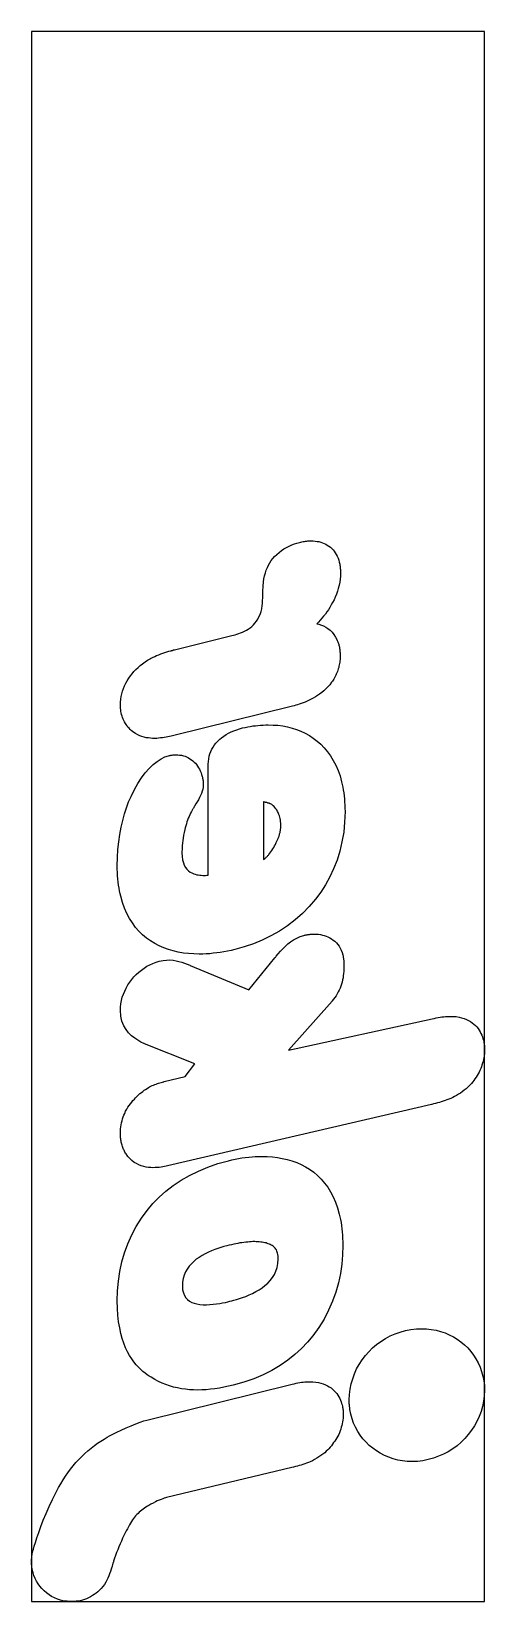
# Model space of a CAD drawing. Header units: millimetres. Extents: x 0 to 343, y 0 to 1190.
import ezdxf

# ---------------------------------------------------------------- set-up
doc = ezdxf.new("R2010")
doc.units = ezdxf.units.MM
doc.layers.add('CUT', color=7, linetype='Continuous')
doc.layers.add('ROLL', color=1, linetype='Continuous')

msp = doc.modelspace()

# ---------------------------------------------------------------- linework, layer by layer
at = {"layer": 'CUT'}
for points in [[(100.6, 654.9), (99.2, 654.7), (97.8, 654.5), (96.3, 654.3), (94.9, 654.2), (93.3, 654.2), (91.7, 654.2), (90.1, 654.3), (88.5, 654.5), (86.9, 654.7), (85.3, 655.1), (83.6, 655.6), (82, 656.2), (80.5, 656.9), (78.9, 657.8), (77.4, 658.7), (76.5, 659.5), (75.6, 660.2), (74.7, 661), (73.9, 661.9), (73.1, 662.7), (72.4, 663.7), (71.7, 664.6), (71.1, 665.6), (70.5, 666.7), (70, 667.7), (69.5, 668.8), (69, 670), (68.7, 671.1), (68.3, 672.3), (68, 673.5), (67.8, 674.7), (67.6, 675.9), (67.5, 677.2), (67.4, 678.4), (67.4, 679.7), (67.4, 681.7), (67.6, 683.8), (67.9, 685.9), (68.4, 687.9), (69, 690), (69.7, 692), (70.5, 694), (71.4, 696), (72.5, 697.9), (73.7, 699.8), (74.9, 701.5), (76.2, 703.2), (77.6, 704.8), (79.1, 706.4), (80.7, 707.9), (82.3, 709.4), (84.1, 710.8), (86, 712.1), (87.9, 713.4), (89.9, 714.6), (90, 714.6), (90, 714.6), (90, 714.6), (90.1, 714.6), (90.1, 714.6), (90.1, 714.7), (90.1, 714.7), (90.1, 714.7), (90.1, 714.7), (90.1, 714.7), (91.7, 715.5), (93.3, 716.3), (94.8, 717), (96.4, 717.6), (97.9, 718.2), (99.5, 718.7), (101, 719.2), (102.6, 719.7), (104.1, 720.2), (105.7, 720.6), (105.8, 720.7), (106, 720.7), (106.1, 720.7), (106.3, 720.8), (106.4, 720.8), (106.7, 720.9), (106.9, 721), (107.2, 721.1), (107.6, 721.2), (108.1, 721.3), (108.1, 721.3), (108.1, 721.3), (108.1, 721.3), (108.2, 721.3), (108.2, 721.3), (108.2, 721.3), (108.3, 721.4), (108.3, 721.4), (108.3, 721.4), (108.3, 721.4), (151.8, 732.2), (153, 732.5), (154.3, 732.8), (155.6, 733.2), (156.9, 733.7), (158.3, 734.2), (159.8, 734.8), (161.2, 735.5), (162.7, 736.2), (164.1, 737.1), (165.5, 738.1), (166.8, 739.1), (168, 740.3), (169.2, 741.6), (170.3, 743), (171.3, 744.6), (172.2, 746.3), (173.1, 748.2), (173.8, 750.3), (174.4, 752.5), (174.8, 754.9), (174.8, 755.3), (174.9, 755.9), (174.9, 756.6), (174.9, 757.4), (175, 758.3), (175, 759.2), (175.1, 760.2), (175.1, 761.3), (175.2, 762.4), (175.2, 763.5), (175.2, 764.7), (175.3, 765.9), (175.3, 767), (175.4, 768.1), (175.4, 769.2), (175.5, 770.1), (175.5, 771), (175.6, 771.7), (175.6, 772.3), (175.7, 772.8), (176, 775.2), (176.5, 777.5), (177.1, 779.7), (177.8, 781.8), (178.6, 783.7), (179.5, 785.6), (180.5, 787.3), (181.6, 789), (182.8, 790.5), (184, 792), (185.7, 793.6), (187.5, 795.2), (189.3, 796.6), (191.2, 797.8), (193.1, 798.9), (195.1, 799.9), (197.1, 800.8), (199.1, 801.6), (201, 802.2), (203, 802.7), (203.9, 802.9), (204.8, 803.1), (205.7, 803.3), (206.6, 803.4), (207.5, 803.6), (208.4, 803.7), (209.2, 803.8), (210.1, 803.8), (211, 803.9), (211.8, 803.9), (213.3, 803.8), (214.8, 803.7), (216.2, 803.5), (217.6, 803.3), (219, 802.9), (220.3, 802.5), (221.6, 802), (222.8, 801.4), (224, 800.7), (225.2, 799.9), (226.3, 799.1), (227.3, 798.2), (228.3, 797.2), (229.2, 796.1), (230, 794.9), (230.8, 793.6), (231.5, 792.3), (232.1, 790.8), (232.6, 789.3), (233, 787.7), (233.2, 787), (233.4, 786.2), (233.5, 785.4), (233.6, 784.6), (233.7, 783.8), (233.8, 783), (233.9, 782.2), (233.9, 781.3), (234, 780.5), (234, 779.6), (233.9, 777.2), (233.7, 774.9), (233.4, 772.5), (232.9, 770.2), (232.3, 767.9), (231.7, 765.7), (230.9, 763.4), (230, 761.3), (229.1, 759.1), (228, 757.1), (227, 755.3), (226, 753.5), (224.8, 751.7), (223.7, 750.1), (222.5, 748.4), (221.2, 746.8), (219.9, 745.3), (218.6, 743.8), (217.3, 742.4), (216, 741.1), (217.7, 740.7), (219.5, 740.1), (221.2, 739.4), (222.9, 738.5), (224.5, 737.5), (226.1, 736.2), (227.6, 734.7), (229, 733), (230.3, 731), (231.4, 728.7), (231.4, 728.7), (231.4, 728.6), (231.4, 728.6), (231.4, 728.6), (231.4, 728.6), (231.5, 728.6), (231.5, 728.5), (231.5, 728.5), (231.5, 728.5), (231.5, 728.5), (231.8, 727.9), (232, 727.3), (232.3, 726.7), (232.5, 726.1), (232.6, 725.4), (232.8, 724.8), (233, 724.1), (233.1, 723.5), (233.2, 722.8), (233.3, 722.2), (233.4, 721.6), (233.4, 720.9), (233.5, 720.3), (233.5, 719.7), (233.6, 719.1), (233.6, 718.4), (233.6, 717.8), (233.6, 717.2), (233.6, 716.6), (233.6, 715.9), (233.6, 714.9), (233.6, 714), (233.5, 713), (233.4, 712), (233.2, 710.9), (233, 709.9), (232.8, 708.9), (232.6, 707.9), (232.3, 706.9), (232, 705.8), (231.6, 704.9), (231.2, 703.9), (230.8, 702.9), (230.4, 702), (229.9, 701), (229.4, 700.1), (228.9, 699.2), (228.4, 698.4), (227.8, 697.5), (227.2, 696.7), (225.8, 694.9), (224.4, 693.3), (222.9, 691.8), (221.3, 690.3), (219.8, 689), (218.2, 687.8), (216.6, 686.7), (215, 685.7), (213.4, 684.7), (211.8, 683.8), (210.2, 683.1), (208.7, 682.3), (207.2, 681.7), (205.7, 681.1), (204.2, 680.6), (202.8, 680.1), (201.4, 679.7), (200.1, 679.3), (198.9, 678.9), (197.7, 678.6), (106.8, 656.2), (105.7, 655.9), (104.5, 655.7), (103.2, 655.4), (101.9, 655.1), (100.6, 654.9)], [(138.6, 649.2), (139.7, 650.7), (141, 652.1), (142.5, 653.5), (144, 654.7), (145.7, 656), (147.5, 657.1), (149.3, 658.1), (151.3, 659.1), (153.3, 659.9), (155.4, 660.7), (157.6, 661.4), (159.9, 662.1), (161.8, 662.5), (163.8, 662.9), (165.7, 663.2), (167.7, 663.6), (169.6, 663.8), (171.5, 664), (173.5, 664.2), (175.4, 664.3), (177.4, 664.4), (179.3, 664.4), (183, 664.3), (186.6, 664.1), (190.2, 663.6), (193.8, 662.9), (197.3, 662), (200.7, 660.9), (204, 659.6), (207.3, 658.1), (210.4, 656.3), (213.4, 654.4), (216.3, 652.1), (219.1, 649.7), (221.7, 647), (224.1, 644.1), (226.4, 640.9), (228.5, 637.5), (230.4, 633.9), (232.1, 629.9), (233.6, 625.8), (234.8, 621.3), (235.3, 619.3), (235.7, 617.2), (236.1, 615.1), (236.4, 612.9), (236.7, 610.7), (236.9, 608.4), (237.1, 606), (237.3, 603.6), (237.3, 601.2), (237.4, 598.7), (237.1, 590.8), (236.4, 583.2), (235.1, 575.8), (233.5, 568.7), (231.4, 561.9), (228.8, 555.4), (225.9, 549.2), (222.6, 543.2), (219, 537.6), (215, 532.3), (210.2, 526.7), (205.1, 521.5), (199.6, 516.7), (193.8, 512.2), (187.7, 508.2), (181.3, 504.6), (174.8, 501.4), (168, 498.5), (161, 496.1), (153.9, 494.1), (151.2, 493.5), (148.4, 492.9), (145.7, 492.4), (143, 492), (140.3, 491.6), (137.7, 491.3), (135, 491), (132.3, 490.8), (129.7, 490.7), (127.1, 490.7), (123, 490.8), (119, 491.1), (115, 491.5), (111.2, 492.2), (107.4, 493.1), (103.7, 494.2), (100.2, 495.5), (96.7, 497), (93.4, 498.7), (90.1, 500.7), (87, 502.9), (84.1, 505.4), (81.3, 508.1), (78.8, 511), (76.4, 514.3), (74.2, 517.8), (72.2, 521.5), (70.4, 525.5), (68.9, 529.9), (67.6, 534.5), (67.1, 536.5), (66.7, 538.6), (66.3, 540.8), (66, 543), (65.7, 545.3), (65.4, 547.7), (65.2, 550.1), (65.1, 552.5), (65, 555.1), (65, 557.7), (65.1, 563.9), (65.5, 569.9), (66.1, 575.8), (66.9, 581.4), (67.9, 586.8), (69.1, 591.9), (70.5, 596.9), (72, 601.6), (73.6, 606), (75.4, 610.2), (77.9, 615.4), (80.5, 620.1), (83.3, 624.3), (86.2, 628.1), (89.2, 631.5), (92.2, 634.4), (95.2, 636.8), (98.1, 638.7), (101, 640.1), (103.8, 641.1), (104.4, 641.2), (105, 641.3), (105.5, 641.4), (106.1, 641.5), (106.6, 641.6), (107.2, 641.7), (107.7, 641.8), (108.3, 641.8), (108.8, 641.8), (109.3, 641.8), (110.8, 641.8), (112.2, 641.6), (113.6, 641.4), (115, 641), (116.3, 640.6), (117.5, 640.1), (118.8, 639.5), (119.9, 638.8), (121.1, 638), (122.1, 637.2), (123.1, 636.3), (124.1, 635.3), (124.9, 634.3), (125.8, 633.2), (126.5, 632), (127.2, 630.8), (127.8, 629.5), (128.4, 628.2), (128.8, 626.8), (129.2, 625.3), (129.4, 624.7), (129.5, 624), (129.7, 623.4), (129.8, 622.7), (129.9, 622), (130, 621.3), (130, 620.6), (130.1, 620), (130.1, 619.3), (130.1, 618.5), (130, 617.1), (129.7, 615.6), (129.3, 614.1), (128.8, 612.5), (128.1, 611), (127.3, 609.4), (126.4, 607.7), (125.5, 606.1), (124.5, 604.5), (123.5, 602.8), (123.3, 602.5), (123.1, 602.1), (122.9, 601.8), (122.7, 601.4), (122.4, 601), (122.2, 600.6), (122, 600.2), (121.7, 599.8), (121.5, 599.3), (121.2, 598.8), (120.5, 597.6), (119.9, 596.3), (119.3, 595), (118.7, 593.7), (118.2, 592.3), (117.7, 590.9), (117.3, 589.4), (116.8, 588), (116.5, 586.5), (116.1, 585.1), (115.7, 582.9), (115.2, 580.8), (114.9, 578.7), (114.6, 576.7), (114.4, 574.9), (114.2, 573.1), (114.1, 571.4), (114, 569.9), (113.9, 568.6), (113.9, 567.4), (114, 564.6), (114.4, 562.1), (115, 560), (115.7, 558.1), (116.6, 556.4), (117.7, 555), (118.8, 553.9), (120.1, 552.9), (121.5, 552.2), (122.9, 551.6), (124, 551.2), (125.1, 550.9), (126.3, 550.7), (127.4, 550.6), (128.5, 550.5), (129.7, 550.4), (130.8, 550.4), (131.9, 550.4), (132.9, 550.5), (133.9, 550.6), (133.9, 634.6), (134, 636.7), (134.2, 638.7), (134.6, 640.6), (135.1, 642.5), (135.8, 644.3), (136.6, 646), (137.5, 647.6), (138.6, 649.2)], [(179, 565.4), (179.4, 565.8), (179.7, 566.2), (180.5, 567.2), (181.3, 568.2), (182, 569.3), (182.7, 570.4), (183.4, 571.6), (184, 572.7), (184.7, 573.9), (185.3, 575.2), (185.9, 576.4), (186.5, 577.7), (186.5, 577.8), (186.7, 578.3), (186.9, 578.7), (187.1, 579.2), (187.3, 579.7), (187.5, 580.2), (187.6, 580.7), (187.8, 581.2), (187.9, 581.8), (188, 582.3), (188.2, 582.8), (188.3, 583.4), (188.4, 583.9), (188.5, 584.5), (188.6, 585.1), (188.6, 585.6), (188.7, 586.2), (188.7, 586.8), (188.7, 587.4), (188.8, 588), (188.8, 588.6), (188.7, 589.9), (188.6, 591.1), (188.5, 592.3), (188.3, 593.4), (188, 594.4), (187.8, 595.4), (187.4, 596.4), (187.1, 597.3), (186.7, 598.1), (186.3, 598.9), (185.7, 600), (185, 600.9), (184.3, 601.8), (183.7, 602.5), (183.1, 603.1), (182.5, 603.7), (181.9, 604.1), (181.5, 604.4), (181, 604.6), (180.7, 604.7), (180.6, 604.7), (180.5, 604.8), (180.4, 604.8), (180.3, 604.8), (180.2, 604.9), (180.1, 604.9), (179.9, 605), (179.7, 605), (179.5, 605.1), (179.3, 605.2), (179, 605.2), (178.6, 605.4), (178.3, 605.5), (177.9, 605.5), (177.6, 605.6), (177.2, 605.7), (176.9, 605.8), (176.6, 605.9), (176.3, 605.9), (176, 606), (175.7, 606), (175.7, 562.3), (176.2, 562.7), (176.6, 563), (177, 563.4), (177.4, 563.8), (177.8, 564.1), (178.2, 564.5), (178.6, 565), (179, 565.4)], [(302.9, 376.7), (302.9, 376.7), (302.9, 376.7), (102.9, 330.2), (101.9, 330), (100.7, 329.8), (99.5, 329.5), (98.1, 329.3), (96.7, 329.1), (95.2, 328.9), (93.7, 328.9), (92, 328.8), (90.4, 328.9), (88.7, 329), (86.8, 329.3), (85, 329.7), (83.1, 330.3), (81.3, 331), (79.5, 331.9), (77.8, 332.9), (76.1, 334.2), (74.5, 335.7), (73, 337.4), (71.6, 339.3), (71.2, 339.9), (70.8, 340.6), (70.4, 341.3), (70.1, 342), (69.8, 342.7), (69.5, 343.4), (69.2, 344.2), (68.9, 345), (68.7, 345.8), (68.4, 346.6), (68.2, 347.4), (68, 348.2), (67.9, 349), (67.7, 349.8), (67.6, 350.6), (67.5, 351.5), (67.5, 352.3), (67.4, 353.2), (67.4, 354.1), (67.4, 355), (67.4, 356.6), (67.5, 358.3), (67.7, 359.9), (67.9, 361.4), (68.2, 362.9), (68.6, 364.4), (69, 365.9), (69.5, 367.3), (70, 368.7), (70.6, 370), (71.3, 371.6), (72.2, 373.1), (73, 374.6), (73.9, 375.9), (74.9, 377.3), (75.9, 378.5), (76.8, 379.7), (77.9, 380.8), (78.9, 381.9), (79.9, 382.9), (81, 384), (82.1, 385), (83.2, 385.9), (84.3, 386.7), (85.4, 387.5), (86.4, 388.2), (87.5, 388.9), (88.5, 389.5), (89.5, 390.1), (90.5, 390.6), (91.5, 391.1), (92.5, 391.5), (93.5, 391.9), (94.4, 392.2), (95.4, 392.6), (96.3, 392.9), (97.3, 393.2), (98.2, 393.5), (99.2, 393.7), (100.1, 394), (100.1, 394), (100.2, 394), (100.2, 394.1), (100.2, 394.1), (100.2, 394.1), (100.3, 394.1), (100.3, 394.1), (100.3, 394.1), (100.3, 394.1), (100.4, 394.1), (116.3, 398), (123.8, 407.6), (85.7, 422.7), (85.7, 422.7), (85.7, 422.7), (85.6, 422.7), (85.6, 422.8), (85.5, 422.8), (85.5, 422.8), (85.5, 422.8), (85.4, 422.8), (85.4, 422.8), (85.3, 422.9), (85.3, 422.9), (85.1, 423), (82.9, 424.1), (80.5, 425.5), (78.2, 427), (75.8, 428.8), (73.6, 431), (71.6, 433.5), (69.9, 436.4), (68.5, 439.8), (67.7, 443.7), (67.4, 448.2), (67.5, 450.6), (67.7, 453.1), (68.2, 455.5), (68.8, 458), (69.6, 460.4), (70.6, 462.7), (71.7, 465), (73, 467.3), (74.4, 469.5), (76, 471.5), (77.6, 473.5), (79.4, 475.3), (81.2, 477), (83.2, 478.6), (85.3, 480.1), (87.4, 481.5), (89.6, 482.7), (92, 483.7), (94.4, 484.6), (96.8, 485.4), (99.6, 485.9), (102.3, 486.2), (104.8, 486.3), (107.2, 486.1), (109.5, 485.7), (111.7, 485.2), (113.8, 484.6), (115.8, 483.9), (117.8, 483.2), (119.8, 482.4), (119.9, 482.3), (119.9, 482.3), (119.9, 482.3), (119.9, 482.3), (120, 482.3), (120, 482.3), (120, 482.3), (120, 482.3), (120, 482.3), (120.1, 482.2), (120.1, 482.2), (164.5, 463.7), (184.3, 487.8), (184.7, 488.3), (184.8, 488.5), (184.9, 488.5), (185, 488.7), (185.3, 489.1), (186.9, 491), (188.6, 492.9), (190.3, 494.8), (192.1, 496.6), (194.1, 498.4), (196.2, 500.1), (198.4, 501.6), (200.8, 502.9), (203.5, 504), (206.3, 504.9), (206.8, 505), (207.3, 505.1), (207.8, 505.2), (208.3, 505.3), (208.8, 505.4), (209.3, 505.5), (209.9, 505.6), (210.4, 505.6), (210.9, 505.7), (211.4, 505.8), (212.9, 505.9), (214.3, 505.9), (215.8, 505.8), (217.3, 505.7), (218.8, 505.5), (220.3, 505.1), (221.7, 504.8), (223.1, 504.3), (224.5, 503.7), (225.9, 503.1), (227.2, 502.3), (228.5, 501.4), (229.7, 500.4), (230.9, 499.3), (231.9, 498.1), (232.9, 496.7), (233.8, 495.3), (234.5, 493.7), (235.2, 492), (235.7, 490.2), (235.8, 489.8), (235.9, 489.4), (236, 489), (236, 488.6), (236.1, 488.1), (236.2, 487.7), (236.2, 487.3), (236.3, 486.9), (236.3, 486.5), (236.4, 486.1), (236.5, 484.4), (236.6, 482.6), (236.6, 480.9), (236.5, 479.2), (236.5, 477.6), (236.3, 475.9), (236.1, 474.3), (235.9, 472.7), (235.6, 471.1), (235.2, 469.5), (234.7, 468), (234.2, 466.4), (233.7, 464.9), (233, 463.4), (232.3, 462), (231.5, 460.6), (230.7, 459.2), (229.7, 457.8), (228.7, 456.5), (227.6, 455.2), (227.6, 455.1), (194.7, 417.8), (303.4, 441.7), (305, 442), (306.5, 442.3), (307.9, 442.6), (309.4, 442.9), (310.7, 443.1), (312.1, 443.2), (313.4, 443.4), (314.6, 443.5), (315.9, 443.5), (317, 443.5), (319.4, 443.5), (321.6, 443.3), (323.7, 442.9), (325.7, 442.5), (327.5, 441.9), (329.3, 441.2), (330.8, 440.5), (332.3, 439.6), (333.7, 438.7), (334.9, 437.7), (336.1, 436.6), (337.1, 435.5), (338.1, 434.3), (338.9, 433.1), (339.7, 431.8), (340.3, 430.6), (340.9, 429.3), (341.4, 428), (341.8, 426.7), (342.2, 425.4), (342.4, 424.6), (342.5, 423.8), (342.7, 423), (342.8, 422.2), (342.9, 421.5), (342.9, 420.7), (343, 420), (343, 419.3), (343, 418.6), (343, 417.9), (343, 416.5), (342.9, 415.1), (342.8, 413.7), (342.6, 412.2), (342.3, 410.8), (342, 409.4), (341.6, 408), (341.1, 406.6), (340.6, 405.3), (340.1, 403.9), (339.5, 402.6), (338.9, 401.2), (338.2, 400), (337.5, 398.7), (336.7, 397.4), (335.8, 396.2), (335, 395), (334.1, 393.9), (333.1, 392.7), (332.1, 391.6), (332.1, 391.6), (332.1, 391.6), (332, 391.5), (332, 391.5), (332, 391.5), (332, 391.4), (331.9, 391.4), (331.9, 391.4), (331.9, 391.3), (331.9, 391.3), (330.5, 389.9), (329.1, 388.7), (327.7, 387.5), (326.2, 386.4), (324.8, 385.4), (323.3, 384.5), (321.8, 383.6), (320.4, 382.8), (318.9, 382.1), (317.4, 381.4), (316, 380.8), (314.5, 380.2), (313.1, 379.7), (311.7, 379.2), (310.2, 378.7), (308.8, 378.3), (307.4, 377.9), (305.9, 377.5), (304.5, 377.2), (303.1, 376.8), (303.1, 376.8), (303, 376.8), (303, 376.8), (303, 376.8), (303, 376.8), (303, 376.7), (303, 376.7), (302.9, 376.7)], [(164.5, 336.9), (167, 337.1), (169.5, 337.3), (172, 337.4), (174.5, 337.4), (178.5, 337.3), (182.4, 337.1), (186.2, 336.6), (189.9, 335.9), (193.6, 335.1), (197.2, 334), (200.8, 332.7), (204.2, 331.3), (207.5, 329.5), (210.6, 327.6), (213.7, 325.4), (216.6, 322.9), (219.4, 320.2), (221.9, 317.2), (224.3, 314), (226.5, 310.5), (228.5, 306.7), (230.2, 302.7), (231.8, 298.4), (233, 293.7), (233.5, 291.6), (234, 289.5), (234.4, 287.2), (234.8, 285), (235.1, 282.6), (235.3, 280.2), (235.5, 277.8), (235.6, 275.2), (235.7, 272.7), (235.8, 270), (235.5, 262.9), (234.9, 255.8), (233.9, 248.7), (232.4, 241.6), (230.4, 234.5), (227.9, 227.6), (225, 220.8), (221.6, 214.1), (217.6, 207.7), (213.1, 201.5), (209, 196.5), (204.4, 191.7), (199.4, 187.2), (194, 182.9), (188.2, 178.9), (182, 175.2), (175.4, 171.9), (168.3, 168.9), (160.7, 166.3), (152.7, 164), (149.2, 163.2), (145.7, 162.5), (142.3, 161.8), (138.9, 161.3), (135.6, 160.9), (132.3, 160.6), (129.1, 160.4), (125.9, 160.3), (122.8, 160.4), (119.7, 160.5), (116.6, 160.9), (113.5, 161.3), (110.5, 161.9), (107.5, 162.6), (104.6, 163.5), (101.7, 164.5), (98.9, 165.6), (96.1, 166.9), (93.4, 168.4), (90.6, 170), (89.2, 170.9), (87.7, 171.9), (86.1, 173.1), (84.4, 174.4), (82.7, 175.9), (81, 177.6), (79.3, 179.5), (77.6, 181.7), (75.9, 184), (74.3, 186.6), (72.8, 189.4), (71.3, 192.4), (70, 195.8), (68.8, 199.4), (67.7, 203.3), (66.8, 207.5), (66, 212.1), (65.5, 217), (65.1, 222.2), (65, 227.9), (65.2, 235.4), (65.9, 242.8), (67, 250.2), (68.5, 257.4), (70.5, 264.4), (73, 271.2), (75.9, 277.9), (79.4, 284.3), (83.2, 290.5), (87.6, 296.4), (91.9, 301.6), (96.7, 306.4), (101.8, 311), (107.4, 315.3), (113.3, 319.3), (119.7, 323), (126.4, 326.3), (133.6, 329.3), (141.2, 331.9), (149.2, 334.1), (151.8, 334.7), (154.3, 335.3), (156.8, 335.8), (159.4, 336.2), (161.9, 336.6), (164.5, 336.9)], [(159.8, 230.4), (162.2, 231.3), (164.8, 232.4), (167.3, 233.5), (169.8, 234.9), (172.3, 236.3), (174.6, 237.8), (176.8, 239.5), (178.9, 241.4), (180.8, 243.4), (182.5, 245.6), (183.9, 248), (185.1, 250.5), (186.1, 253.3), (186.6, 256.3), (186.8, 259.4), (186.8, 260.7), (186.7, 261.9), (186.5, 263), (186.3, 264), (186.1, 264.9), (185.7, 265.7), (185.4, 266.5), (185, 267.2), (184.5, 267.8), (184, 268.3), (183.5, 268.9), (182.9, 269.4), (182.2, 269.8), (181.6, 270.2), (180.8, 270.6), (180.1, 270.9), (179.3, 271.2), (178.5, 271.5), (177.7, 271.8), (176.8, 272), (175.8, 272.2), (174.7, 272.4), (173.6, 272.5), (172.5, 272.6), (171.4, 272.7), (170.2, 272.7), (169, 272.8), (167.7, 272.8), (166.4, 272.7), (165.1, 272.7), (163.7, 272.5), (162.3, 272.4), (160.8, 272.2), (159.3, 272), (157.8, 271.8), (156.3, 271.5), (154.7, 271.2), (153.1, 270.9), (151.4, 270.5), (149.7, 270.1), (147.8, 269.6), (145.7, 269), (143.5, 268.4), (141.2, 267.6), (138.8, 266.8), (136.4, 265.9), (134, 264.8), (131.6, 263.6), (129.2, 262.3), (126.9, 260.9), (124.8, 259.4), (122.9, 257.8), (121.1, 256), (119.4, 254.1), (117.9, 252), (116.7, 249.8), (115.7, 247.4), (114.9, 244.8), (114.4, 242.1), (114.3, 239.1), (114.4, 236.4), (115, 234.1), (115.8, 232.1), (116.9, 230.3), (118.2, 228.9), (119.7, 227.7), (121.5, 226.8), (123.3, 226.1), (125.3, 225.6), (127.4, 225.2), (129.9, 225), (132.5, 225), (135.1, 225.1), (137.7, 225.3), (140.2, 225.6), (142.5, 226), (144.7, 226.4), (146.8, 226.8), (148.6, 227.2), (150.1, 227.6), (151.6, 228), (153.3, 228.4), (155.3, 229), (157.5, 229.7), (159.8, 230.4)], [(264.6, 197.2), (268, 199.4), (271.6, 201.3), (275.3, 202.9), (279.2, 204.3), (283.1, 205.4), (287.2, 206.2), (291.4, 206.7), (291.7, 206.7), (292.1, 206.7), (292.5, 206.8), (292.9, 206.8), (293.2, 206.8), (293.6, 206.8), (294, 206.8), (294.4, 206.8), (294.9, 206.8), (295.3, 206.8), (299, 206.7), (302.7, 206.3), (306.3, 205.6), (309.7, 204.7), (313.1, 203.6), (316.3, 202.2), (319.4, 200.6), (322.4, 198.8), (325.2, 196.8), (327.8, 194.6), (330.3, 192.2), (332.6, 189.6), (334.6, 186.8), (336.5, 183.9), (338.2, 180.9), (339.6, 177.7), (340.8, 174.4), (341.7, 170.9), (342.4, 167.3), (342.9, 163.7), (342.9, 163.3), (342.9, 163), (342.9, 162.7), (342.9, 162.3), (342.9, 162), (342.9, 161.6), (342.9, 161.2), (342.9, 160.8), (342.9, 160.4), (342.9, 160), (342.8, 155.9), (342.3, 151.9), (341.5, 147.9), (340.4, 144), (339, 140.3), (337.3, 136.6), (335.3, 133.1), (333.2, 129.8), (330.7, 126.6), (328.1, 123.5), (325.2, 120.7), (322.2, 118.1), (318.9, 115.8), (315.5, 113.6), (311.9, 111.7), (308.2, 110.1), (304.4, 108.7), (300.4, 107.6), (296.3, 106.8), (292.2, 106.3), (291.8, 106.3), (291.4, 106.2), (291.1, 106.2), (290.7, 106.2), (290.3, 106.2), (289.9, 106.2), (289.5, 106.2), (289.1, 106.2), (288.7, 106.2), (288.3, 106.2), (284.5, 106.3), (280.9, 106.7), (277.3, 107.3), (273.8, 108.3), (270.5, 109.4), (267.2, 110.8), (264.1, 112.4), (261.2, 114.2), (258.4, 116.2), (255.8, 118.4), (253.3, 120.8), (251, 123.4), (248.9, 126.1), (247, 129), (245.4, 132.1), (243.9, 135.3), (242.7, 138.6), (241.8, 142.1), (241.1, 145.6), (240.7, 149.3), (240.6, 149.6), (240.6, 150), (240.6, 150.3), (240.6, 150.7), (240.6, 151), (240.6, 151.4), (240.6, 151.8), (240.6, 152.1), (240.6, 152.5), (240.6, 152.9), (240.7, 157), (241.2, 161.1), (242.1, 165), (243.2, 168.9), (244.6, 172.7), (246.2, 176.3), (248.2, 179.8), (250.4, 183.2), (252.8, 186.4), (255.4, 189.4), (258.3, 192.2), (261.3, 194.8), (264.6, 197.2)], [(61.1, 27.2), (61, 26.7), (60.8, 26.2), (60.3, 24.5), (59.8, 22.8), (59.2, 21.1), (58.6, 19.4), (57.9, 17.8), (57.1, 16.2), (56.2, 14.6), (55.2, 13), (54, 11.5), (52.7, 9.9), (51.5, 8.7), (50.3, 7.5), (49, 6.5), (47.6, 5.5), (46.2, 4.5), (44.8, 3.7), (43.3, 2.9), (41.7, 2.2), (40.2, 1.6), (38.6, 1.1), (37, 0.7), (35.4, 0.4), (33.8, 0.2), (32.1, 0), (30.5, 0), (28.8, 0), (27.1, 0.2), (25.4, 0.4), (23.7, 0.7), (22, 1.1), (19.7, 1.9), (17.4, 2.8), (15.3, 3.9), (13.3, 5.2), (11.4, 6.6), (9.6, 8.2), (7.9, 9.8), (6.4, 11.6), (5.1, 13.5), (3.9, 15.5), (2.8, 17.6), (1.9, 19.7), (1.2, 21.9), (0.6, 24.2), (0.2, 26.5), (0, 28.9), (0, 31.3), (0.2, 33.7), (0.6, 36.1), (1.1, 38.5), (1.5, 39.8), (2.1, 42), (3, 44.8), (4.1, 48.3), (5.5, 52.3), (7.2, 56.8), (9, 61.6), (11.1, 66.8), (13.4, 72.1), (16, 77.5), (17.4, 80.5), (19, 83.5), (20.6, 86.4), (22.3, 89.3), (24, 92.2), (25.8, 95), (27.6, 97.7), (29.6, 100.3), (31.5, 102.9), (33.6, 105.3), (35.8, 107.7), (38.1, 110), (40.5, 112.2), (42.8, 114.3), (45.2, 116.3), (47.7, 118.2), (50.1, 120), (52.5, 121.7), (55, 123.2), (57.4, 124.7), (59.1, 125.7), (61.6, 126.9), (64.6, 128.4), (68, 130), (71.7, 131.6), (75.4, 133.2), (79, 134.6), (82.3, 135.9), (85.1, 136.9), (87.3, 137.6), (197.3, 164.8), (198.9, 165.1), (200.3, 165.5), (201.8, 165.7), (203.2, 166), (204.5, 166.2), (205.8, 166.4), (207.1, 166.5), (208.3, 166.6), (209.5, 166.6), (210.7, 166.6), (213, 166.6), (215.2, 166.4), (217.2, 166), (219.1, 165.6), (220.9, 165), (222.5, 164.4), (224.1, 163.6), (225.5, 162.8), (226.8, 161.9), (228, 160.9), (229.2, 159.8), (230.2, 158.7), (231.1, 157.6), (232, 156.4), (232.7, 155.2), (233.4, 154), (233.9, 152.7), (234.4, 151.5), (234.8, 150.2), (235.2, 149), (235.4, 148.2), (235.5, 147.4), (235.7, 146.6), (235.8, 145.9), (235.9, 145.1), (236, 144.4), (236, 143.7), (236.1, 143), (236.1, 142.4), (236.1, 141.8), (236.1, 140.4), (236, 139), (235.8, 137.6), (235.6, 136.2), (235.3, 134.8), (235, 133.4), (234.6, 132.1), (234.2, 130.7), (233.7, 129.4), (233.2, 128), (232.6, 126.7), (231.9, 125.4), (231.2, 124.1), (230.5, 122.9), (229.7, 121.7), (228.8, 120.5), (228, 119.3), (227.1, 118.1), (226.1, 117), (225.2, 115.8), (224.3, 114.9), (223.2, 113.9), (222, 112.8), (220.7, 111.7), (219.2, 110.7), (217.7, 109.6), (216.1, 108.6), (214.4, 107.7), (212.8, 106.8), (211.1, 106), (209.7, 105.4), (208.3, 104.9), (206.9, 104.4), (205.5, 103.9), (204.1, 103.5), (202.7, 103.1), (201.3, 102.7), (199.9, 102.3), (198.5, 102), (197.2, 101.6), (197.1, 101.6), (102.3, 78.8), (101.5, 78.6), (100.5, 78.3), (99.4, 77.9), (98.1, 77.4), (96.8, 76.9), (95.3, 76.3), (93.8, 75.5), (92.2, 74.7), (90.5, 73.9), (88.9, 72.9), (87.8, 72.3), (86.7, 71.6), (85.7, 70.9), (84.6, 70.1), (83.6, 69.4), (82.6, 68.5), (81.6, 67.7), (80.7, 66.8), (79.7, 65.9), (78.9, 65), (78.1, 64), (77.3, 63), (76.5, 61.9), (75.7, 60.7), (75, 59.4), (74.2, 58.1), (73.4, 56.7), (72.6, 55.2), (71.8, 53.7), (71, 52.1), (70, 50), (69, 48), (68.1, 45.8), (67.1, 43.7), (66.2, 41.5), (65.4, 39.3), (64.5, 37.2), (63.7, 35), (62.9, 32.8), (62.2, 30.7), (62.1, 30.4), (62, 30), (61.8, 29.6), (61.7, 29.2), (61.6, 28.7), (61.4, 28.2), (61.3, 27.7), (61.1, 27.2)]]:
    msp.add_lwpolyline(points, close=True, dxfattribs=at)
at = {"layer": 'ROLL'}
msp.add_lwpolyline([(0, 0), (343, 0), (343, 1190), (0, 1190)], close=True, dxfattribs=at)

doc.saveas('drawing.dxf')
